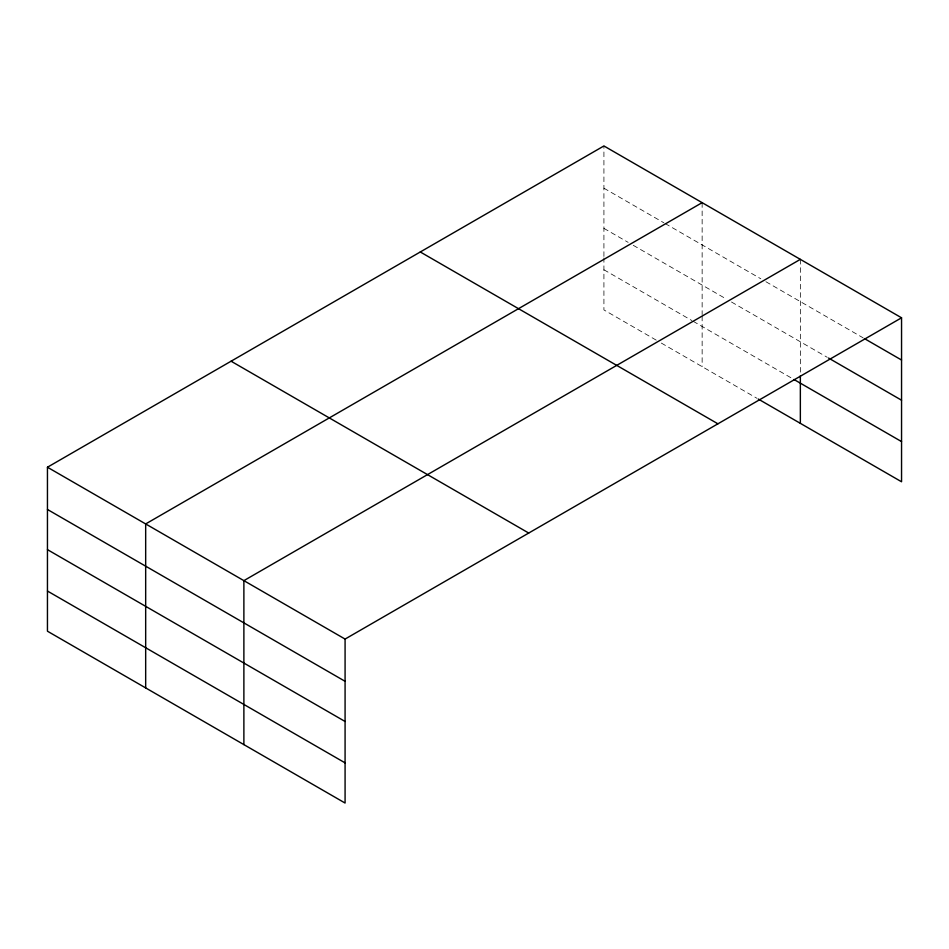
<?xml version="1.0" encoding="UTF-8"?>
<svg xmlns="http://www.w3.org/2000/svg" width="949" height="949" viewBox="0 0 949 949"><rect width="100%" height="100%" fill="white"/><g stroke="black" fill="none" stroke-linecap="round" stroke-linejoin="round"><path stroke-width="0.71" stroke-dasharray="4.75 3.56" d="M603.92 256.455L603.92 145.956M603.92 188.199L663.873 222.801M665.142 223.537L760.813 278.781M765.914 281.723L863.127 337.844M603.92 228.365L628.155 242.363M633.256 245.305L726.376 299.065M731.477 302.007L827.255 357.31M603.92 269.765L691.928 320.572M693.209 321.308L792.7 378.758M656.222 340.133L603.92 309.932L603.92 257.938M661.323 343.075L756.982 398.307M800.351 259.362L800.351 374.297M702.141 202.659L702.141 314.641M702.141 316.112L702.141 366.634"/><path stroke-width="1.42" d="M901.55 317.796L603.92 145.956L47.45 467.228L47.45 631.204L345.08 803.044L345.08 639.068L901.55 317.796L901.55 481.772L758.263 399.043M702.141 202.659L145.672 523.931L145.672 687.918M800.351 259.362L243.881 580.646L243.881 744.621M864.409 338.579L901.55 360.027M828.536 358.046L901.55 400.205M793.981 379.493L901.55 441.593M420.288 251.971L717.919 423.812M231.082 361.213L528.712 533.041M47.45 467.228L345.08 639.068M47.45 509.471L345.08 681.299M47.45 549.637L345.08 721.477M47.45 591.037L345.08 762.866M800.351 375.78L800.351 423.349"/></g></svg>
